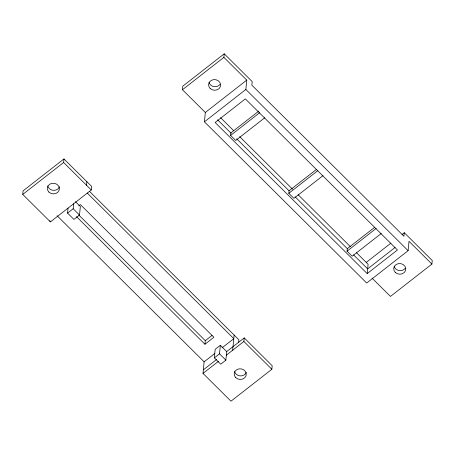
<?xml version="1.0" encoding="UTF-8"?>
<svg xmlns="http://www.w3.org/2000/svg" width="455" height="455" viewBox="0 0 455 455"><rect width="100%" height="100%" fill="white"/><g stroke="black" fill="none" stroke-linecap="round" stroke-linejoin="round"><path stroke-width="0.68" d="M22.75 194.416L23.091 190.855L63.973 158.937L91.626 186.413L91.284 189.98L50.408 221.892L22.75 194.416L63.626 162.498L63.973 158.937M75.456 201.645L80.347 206.507L79.523 215.056L73.92 219.424L67.567 213.111L68.045 208.123M67.567 213.111L73.164 208.737L73.647 203.749M86.513 185.242L86.859 181.676M431.909 264.071L409.017 241.326L408.118 250.677L366.679 283.033L204.431 121.821L205.33 112.47L182.444 89.726L182.785 86.166L224.224 53.809L252.195 81.604L251.854 85.17L403.932 236.276L404.273 232.71L432.25 260.505L431.909 264.071L390.47 296.421L372.059 278.13M182.444 89.726L223.877 57.375L224.224 53.809M76.468 216.603L204.943 344.253L205.285 340.693L212.002 335.443M226.698 351.601L220.339 345.282L215.175 349.315L214.35 357.863L220.709 364.182L225.873 360.15L226.698 351.601L244.227 337.917L272.198 365.712L271.857 369.272L230.981 401.191L203.004 373.396L204.119 361.816L214.76 353.512M264.793 117.754L235.673 140.487L230.588 135.436L230.827 132.94L258.827 111.083M214.35 357.863L219.515 353.831L220.339 345.282M204.431 121.821L245.865 89.464L246.769 80.114L223.877 57.375M232.681 350.219L234.137 335.085M238.648 342.547L238.909 339.822L89.612 191.481M226.357 355.162L243.88 341.477L244.227 337.917M323.033 175.619L293.913 198.352L288.828 193.301L289.067 190.804L316.504 169.385M381.267 233.483L352.153 256.216L347.063 251.166L347.301 248.669L374.744 227.25M367.196 273.603L397.431 249.994L245.353 98.889L215.118 122.497L367.196 273.603L368.095 264.253L356.515 252.747M78.709 205.91L80.387 204.596L213.901 337.257L204.943 344.253M205.33 112.47L246.769 80.114M230.588 135.436L259.708 112.698M288.828 193.301L317.943 170.562M222.04 347.825L233.796 338.645L87.252 193.039M347.063 251.166L376.183 228.427M203.345 369.83L216.54 359.535M203.004 373.396L218.434 361.344M366.201 262.444L390.839 243.203M402.038 234.462L404.273 232.71M395.088 247.463L367.651 268.888L353.552 254.874M245.865 89.464L408.118 250.677M220.55 117.652L233.642 130.665M239.683 136.665L292.559 189.2M298.099 194.706L350.469 246.741M217.587 119.784L231.18 133.292M236.719 138.798L289.09 190.833M295.136 196.833L347.506 248.874M243.88 341.477L271.857 369.272M63.626 162.498L91.284 189.98M219.515 353.831L225.873 360.15M73.164 208.737L79.523 215.056M78.823 215.039L205.285 340.693M57.074 215.71L204.119 361.816M49.777 220.709L50.408 221.892M405.177 268.313A6.057 5.341 5.5 0 1 399.012 270.549A6.057 5.341 5.5 0 1 394.172 266.323M220.038 84.357A6.057 5.341 5.5 0 1 213.873 86.592A6.057 5.341 5.5 0 1 209.033 82.366M59.468 186.755A6.057 5.341 5.5 0 1 53.411 190.332A6.057 5.341 5.5 0 1 47.792 186.01M246.337 372.304A6.057 5.341 5.5 0 1 240.28 375.881A6.057 5.341 5.5 0 1 234.655 371.559M395.264 272.374A6.057 5.341 5.5 0 0 405.507 270.628A6.057 5.341 5.5 0 0 398.461 263.627A6.057 5.341 5.5 0 0 395.264 272.374M210.125 88.418A6.057 5.341 5.5 0 0 220.368 86.672A6.057 5.341 5.5 0 0 213.321 79.671A6.057 5.341 5.5 0 0 210.125 88.418M48.884 192.061A6.057 5.341 5.5 0 0 59.127 190.315A6.057 5.341 5.5 0 0 52.075 183.314A6.057 5.341 5.5 0 0 48.884 192.061M235.747 377.61A6.057 5.341 5.5 0 0 245.99 375.864A6.057 5.341 5.5 0 0 238.943 368.863A6.057 5.341 5.5 0 0 235.747 377.61"/></g></svg>
